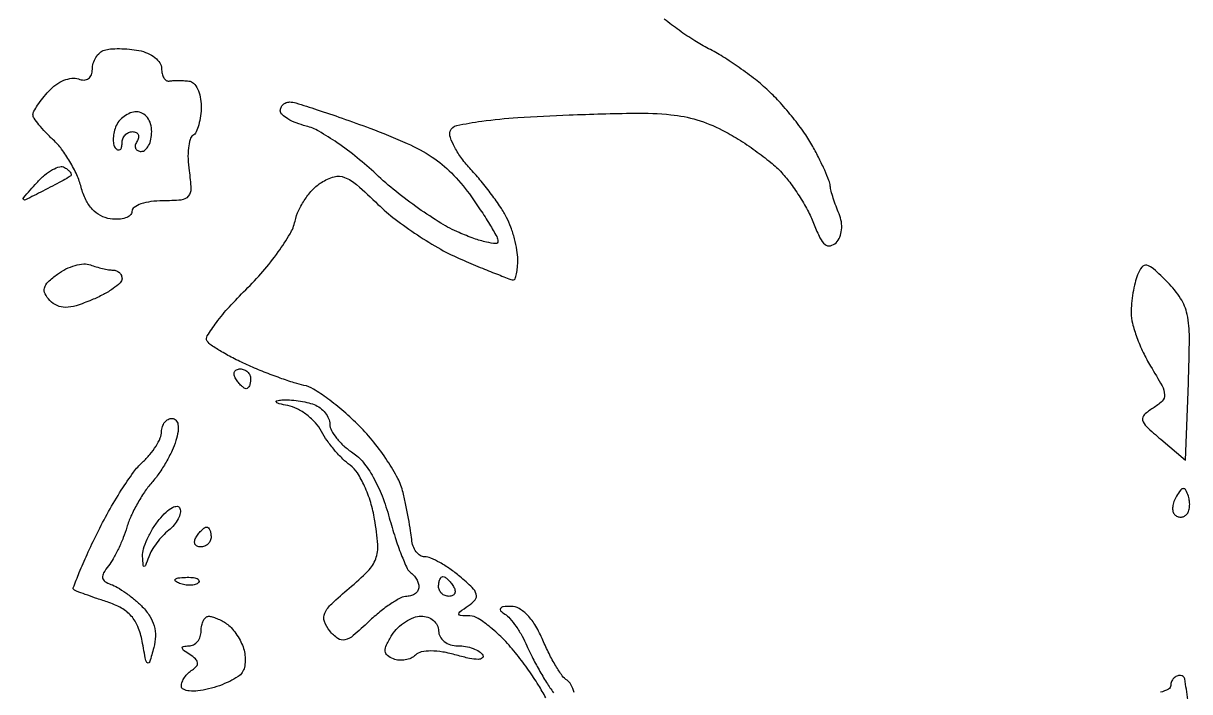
# Model space of a CAD drawing. Extents: x 0 to 102, y 0 to 135.
# Drawn here: x 91.54 to 101.51, y 72.11 to 77.83 of the extents above; entities that cross this region are included whole.
import ezdxf

# ---------------------------------------------------------------- set-up
doc = ezdxf.new("R2010")
doc.units = 0
doc.header["$MEASUREMENT"] = 0

msp = doc.modelspace()

# ---------------------------------------------------------------- linework, layer by layer
for points in [[(96.007387, 72.057389, 0.014291), (95.944358, 72.166432, 0.016527), (95.860007, 72.293582, 0.012767), (95.760091, 72.426576, 0.024045), (95.649862, 72.55278, 0.029053), (95.534423, 72.659612, 0.029871), (95.429124, 72.736207, 0.140913), (95.358241, 72.757295, -0.012819), (95.278651, 72.760069, -0.350668), (95.264101, 72.773221, -0.28261), (95.272379, 72.793382, -0.010009), (95.3442, 72.843614, 0.071137), (95.402275, 72.895832, 0.249279), (95.412321, 72.943476, 0.131793), (95.378023, 73.000325, 0.017012), (95.271378, 73.096119, 0.022276), (95.18762, 73.160226, 0.024583), (95.101125, 73.214402, 0.024996), (95.0234, 73.252954, 0.102976), (94.972256, 73.2636, -0.142053), (94.93335, 73.274881, -0.089837), (94.898332, 73.30709, -0.076734), (94.872453, 73.355051, -0.064144), (94.86018, 73.41165, 0.017537), (94.851204, 73.485791, 0.006282), (94.833387, 73.590764, 0.006223), (94.810953, 73.705477, 0.007325), (94.786771, 73.8135, 0.062735), (94.741821, 73.932853, 0.024143), (94.651553, 74.085596, 0.02345), (94.536511, 74.243734, 0.026693), (94.411738, 74.383384, 0.018505), (94.279729, 74.506665, 0.020374), (94.143008, 74.615758, 0.020265), (94.019479, 74.698863, 0.0899), (93.938269, 74.730582, -0.029258), (93.856486, 74.751599, -0.008717), (93.734363, 74.793085, -0.008711), (93.598557, 74.844564, -0.009311), (93.467635, 74.899666, -0.012884), (93.345121, 74.957757, -0.016059), (93.234616, 75.018219, -0.014368), (93.146044, 75.073933, -0.107156), (93.111753, 75.109504, -0.287733), (93.112062, 75.155212, -0.019191), (93.190069, 75.267908, -0.022971), (93.300842, 75.402186, -0.014766), (93.440731, 75.547831, 0.021243), (93.587223, 75.704358, 0.021747), (93.718702, 75.871571, 0.022128), (93.819662, 76.026143, 0.079703), (93.862673, 76.135325, -0.055984), (93.894232, 76.228049, -0.039338), (93.948914, 76.323877, -0.039759), (94.016801, 76.408404, -0.064192), (94.088087, 76.466815, -0.072082), (94.197049, 76.514735, -0.1615), (94.286282, 76.510286, -0.087889), (94.389417, 76.447707, -0.012527), (94.571926, 76.279122, 0.029592), (94.719015, 76.152273, 0.017283), (94.90883, 76.017359, 0.017245), (95.108878, 75.895019, 0.027866), (95.287764, 75.806687, 0.002903), (95.447002, 75.739898, 0.004348), (95.586889, 75.683597, 0.001875), (95.706838, 75.637046, 0.091868), (95.731914, 75.6324, 0.321409), (95.745665, 75.642258, 0.031922), (95.756835, 75.683736, 0.030808), (95.764652, 75.740174, 0.019012), (95.7672, 75.807162, 0.042142), (95.760425, 75.887396, 0.022425), (95.739312, 75.984869, 0.022162), (95.708629, 76.083198, 0.031963), (95.672263, 76.166712, 0.028934), (95.621182, 76.253405, 0.012298), (95.543386, 76.363563, 0.01212), (95.45439, 76.477353, 0.015553), (95.366847, 76.577353, -0.028331), (95.288762, 76.671285, -0.035666), (95.228161, 76.766756, -0.03852), (95.190791, 76.851054, -0.167035), (95.190291, 76.904974, -0.266457), (95.244879, 76.953652, -0.017831), (95.459204, 76.990831, -0.018021), (95.767105, 77.021744, -0.006473), (96.20725, 77.044246, -0.005588), (96.766183, 77.059317, -0.02854), (97.076563, 77.046497, -0.048772), (97.299146, 77.002346, -0.045157), (97.515093, 76.915208, -0.021282), (97.652974, 76.83693, -0.015721), (97.798748, 76.739254, -0.01595), (97.930856, 76.638056, -0.03401), (98.024615, 76.550083, -0.029503), (98.10216, 76.456174, -0.018181), (98.182499, 76.337446, -0.018212), (98.253618, 76.213843, -0.030881), (98.302708, 76.105074, 0.023458), (98.351713, 75.992052, 0.106457), (98.39593, 75.936027, 0.229509), (98.440631, 75.92512, 0.144372), (98.488777, 75.951337, 0.098602), (98.520703, 75.999139, 0.071725), (98.536504, 76.061269, 0.066352), (98.534667, 76.130181, 0.062362), (98.51496, 76.197763, -0.013202), (98.48883, 76.262828, -0.012044), (98.465307, 76.331191, -0.012151), (98.44725, 76.393281, -0.037807), (98.439319, 76.4361, 0.065691), (98.42776, 76.483592, 0.011004), (98.391878, 76.570402, 0.011887), (98.344738, 76.671128, 0.010297), (98.290645, 76.7745, 0.027546), (98.219977, 76.887779, 0.014933), (98.121536, 77.01925, 0.014837), (98.013061, 77.14745, 0.022659), (97.910903, 77.251292, 0.020751), (97.799224, 77.346656, 0.013063), (97.661511, 77.449006, 0.013112), (97.520534, 77.542744, 0.023355), (97.399214, 77.611223, -0.024024), (97.280317, 77.678544, -0.014855), (97.147109, 77.768305, -0.014891), (97.020507, 77.865037, -0.025801)], [(96.249572, 72.101289, 0.042779), (96.221987, 72.17071, 0.139262), (96.188918, 72.206892, -0.09975), (96.148297, 72.244919, -0.019169), (96.092632, 72.329658, -0.019725), (96.034477, 72.435249, -0.017053), (95.981735, 72.550285, 0.034739), (95.921241, 72.670796, 0.05592), (95.852105, 72.762423, 0.070533), (95.779418, 72.820228, 0.135701), (95.708067, 72.839305, 0.023336), (95.643814, 72.835756, 0.201763), (95.619177, 72.822297, 0.385007), (95.620418, 72.802439, 0.051789), (95.656157, 72.774133, -0.074237), (95.700871, 72.735343, -0.025599), (95.753261, 72.667398, -0.024781), (95.80418, 72.585471, -0.026293), (95.845654, 72.500478, 0.018197), (95.8897, 72.406378, 0.010519), (95.949097, 72.296407, 0.010504), (96.013419, 72.188431, 0.017321), (96.072765, 72.10035, -0.025859)], [(101.496447, 72.04113, 0.014954), (101.470887, 72.218575, 0.364415), (101.4354, 72.2484, 0.099038), (101.403113, 72.241941, 0.097945), (101.375651, 72.223549, 0.097945), (101.357259, 72.196087, 0.099038), (101.3508, 72.1638, -0.277684), (101.331165, 72.13117, -0.052312), (101.263821, 72.104051, -0.042582)]]:
    msp.add_lwpolyline(points, format="xyb")
for points in [[(92.528057, 77.595473, -0.055327), (92.602077, 77.572623, -0.065657), (92.664747, 77.534964, -0.077168), (92.707151, 77.488945, -0.148711), (92.7216, 77.441438, 0.05289), (92.726273, 77.397382, 0.081129), (92.740238, 77.361723, 0.110643), (92.760892, 77.339798, 0.190104), (92.78505, 77.334418, -0.028319), (92.816685, 77.337592, -0.01084), (92.860926, 77.338551, -0.010693), (92.909112, 77.33752, -0.012922), (92.95425, 77.334418, -0.176877), (92.994678, 77.315159, -0.080613), (93.028936, 77.266681, -0.06483), (93.052185, 77.197648, -0.04888), (93.06, 77.117893, -0.031518), (93.05481, 77.035647, -0.037201), (93.039292, 76.959249, -0.040454), (93.016685, 76.898381, -0.146212), (92.989505, 76.867818, 0.190128), (92.964655, 76.834542, 0.039397), (92.950821, 76.7614, 0.036223), (92.947499, 76.66852, 0.027275), (92.956807, 76.566725, -0.023848), (92.971905, 76.413222, -0.194856), (92.949232, 76.347993, -0.192072), (92.887346, 76.316413, -0.023085), (92.731202, 76.3092, 0.032616), (92.630302, 76.302611, 0.050161), (92.545174, 76.28262, 0.064767), (92.48636, 76.253463, 0.250341), (92.4678, 76.218716, -0.211606), (92.453453, 76.186334, -0.101775), (92.413558, 76.162753, -0.072831), (92.353847, 76.151543, -0.046417), (92.283145, 76.155266, -0.086694), (92.199486, 76.182835, -0.083844), (92.129023, 76.237361, -0.073456), (92.073482, 76.318846, -0.047987), (92.033796, 76.425665, 0.04122), (91.996393, 76.53066, 0.026796), (91.937096, 76.645065, 0.026928), (91.866684, 76.751231, 0.045361), (91.795451, 76.830811, -0.015277), (91.728948, 76.896675, -0.020224), (91.67281, 76.960782, -0.018017), (91.631042, 77.016559, -0.152855), (91.6218, 77.046084, -0.128312), (91.629441, 77.075368, -0.019259), (91.661412, 77.127634, -0.020569), (91.705016, 77.187612, -0.016455), (91.756649, 77.248583, -0.054866), (91.817065, 77.302175, -0.057375), (91.886828, 77.34041, -0.063901), (91.955015, 77.358485, -0.12512), (92.010449, 77.351943, 0.090776), (92.058004, 77.343027, 0.154964), (92.096222, 77.354982, 0.15324), (92.12082, 77.386938, 0.088203), (92.1294, 77.435199, -0.073648), (92.137076, 77.487029, -0.066925), (92.159526, 77.536277, -0.070382), (92.192754, 77.575575, -0.102007), (92.231957, 77.598286, -0.061055), (92.284576, 77.608941, -0.021836), (92.361241, 77.611561, -0.021285), (92.446433, 77.607122, -0.023569)], [(93.81656, 77.1552, -0.075906), (93.870498, 77.146964, -0.003374), (94.050909, 77.089215, -0.005623), (94.264373, 77.016626, -0.003983), (94.502341, 76.930569, -0.015541), (94.821518, 76.800843, -0.041799), (95.03629, 76.683325, -0.052055), (95.2004, 76.548363, -0.037925), (95.353181, 76.367976, -0.008923), (95.446958, 76.233534, -0.012259), (95.526085, 76.109186, -0.009017), (95.58714, 76.003571, -0.12721), (95.598, 75.961576, -0.439281), (95.57834, 75.943516, -0.035014), (95.500193, 75.955712, -0.029907), (95.392777, 75.987138, -0.016314), (95.26504, 76.037719, -0.035342), (95.110788, 76.118086, -0.015707), (94.919143, 76.2443, -0.015456), (94.723789, 76.391182, -0.020163), (94.555076, 76.537945, 0.019179), (94.394543, 76.678148, 0.019277), (94.224004, 76.805387, 0.019505), (94.067127, 76.904495, 0.069746), (93.957435, 76.948967, -0.030225), (93.872948, 76.975689, -0.04212), (93.801612, 77.010233, -0.048745), (93.751449, 77.047005, -0.213357), (93.7368, 77.079771, -0.104891), (93.742905, 77.108552, -0.099139), (93.76023, 77.133043, -0.096464), (93.786114, 77.149458, -0.093478)], [(92.507445, 77.0706, 0.090772), (92.454173, 77.060849, 0.066676), (92.401231, 77.032251, 0.065318), (92.35663, 76.989957, 0.078933), (92.327793, 76.940051, 0.045168), (92.312534, 76.886202, 0.050128), (92.307909, 76.832356, 0.056457), (92.313799, 76.786327, 0.137182), (92.330449, 76.756751, 0.12385), (92.35047, 76.744779, 0.257764), (92.367704, 76.748489, 0.161363), (92.379517, 76.768455, 0.05362), (92.3832, 76.8027, -0.089582), (92.390006, 76.840383, -0.09521), (92.409518, 76.872407, -0.09982), (92.438613, 76.893833, -0.109375), (92.472793, 76.9014, -0.108972), (92.502821, 76.894777, -0.182303), (92.520709, 76.876549, -0.161196), (92.523341, 76.849126, -0.082592), (92.5101, 76.8168, 0.082592), (92.496859, 76.784474, 0.161196), (92.499491, 76.757051, 0.182303), (92.517379, 76.738823, 0.108972), (92.547407, 76.7322, 0.182172), (92.581606, 76.745088, 0.09101), (92.610682, 76.781903, 0.070927), (92.630382, 76.836658, 0.050979), (92.637, 76.9014, 0.072147), (92.627455, 76.967207, 0.0916), (92.599656, 77.021828, 0.104802), (92.557704, 77.057776, 0.125565)], [(91.892535, 76.594834, -0.034225), (91.920866, 76.574522, -0.062055), (91.940408, 76.553814, -0.098086), (91.94872, 76.536017, -0.286542), (91.944679, 76.523688, -0.04583), (91.925451, 76.510411, -0.002724), (91.863638, 76.476056, -0.004082), (91.789365, 76.43609, -0.002999), (91.7064, 76.392949, -0.001911), (91.557037, 76.317137, -0.366215), (91.541621, 76.320848, -0.351219), (91.542319, 76.337052, -0.001853), (91.654257, 76.464095, -0.035962), (91.721054, 76.529247, -0.049841), (91.789985, 76.576549, -0.060673), (91.851041, 76.60098, -0.206098)], [(92.112742, 75.761167, 0.019411), (92.162502, 75.744256, 0.01589), (92.216848, 75.729974, 0.016182), (92.267715, 75.72004, 0.040146), (92.305519, 75.717, -0.094632), (92.33517, 75.711337, -0.0968), (92.360381, 75.695164, -0.098911), (92.377257, 75.671029, -0.103627), (92.3832, 75.642664, -0.209737), (92.367722, 75.607388, -0.032992), (92.307264, 75.55871, -0.031885), (92.223699, 75.507686, -0.022934), (92.124693, 75.46125, -0.021435), (91.990181, 75.412175, -0.073699), (91.898681, 75.397424, -0.111353), (91.828339, 75.412349, -0.090677), (91.765143, 75.456682, -0.078106), (91.724584, 75.513219, -0.189712), (91.719975, 75.563481, -0.132242), (91.75187, 75.615914, -0.031411), (91.830873, 75.682262, -0.045576), (91.903196, 75.726075, -0.045187), (91.982465, 75.756207, -0.049), (92.056686, 75.769332, -0.111335)], [(101.324209, 75.612846, 0.011939), (101.205112, 75.726387, 0.125763), (101.146162, 75.757636, 0.297555), (101.104299, 75.742771, 0.071311), (101.066573, 75.675135, 0.033347), (101.045804, 75.607931, 0.017164), (101.028406, 75.521548, 0.016983), (101.016536, 75.431071, 0.02456), (101.012716, 75.350531, 0.063261), (101.024208, 75.261295, 0.023896), (101.061716, 75.140985, 0.023215), (101.115498, 75.012497, 0.026182), (101.179081, 74.894767, -0.010861), (101.276675, 74.726594, -0.112019), (101.298781, 74.650001, -0.218041), (101.277221, 74.594657, -0.057351), (101.199915, 74.53523, 0.049643), (101.125077, 74.479509, 0.275547), (101.111148, 74.433477, 0.144366), (101.143598, 74.378177, 0.012659), (101.2662, 74.268885), (101.4777, 74.089745), (101.502686, 74.749564, 0.008138), (101.511125, 75.140672, 0.05234), (101.491546, 75.337217, 0.09179), (101.435655, 75.47438, 0.053901)], [(93.393407, 74.871, -0.093332), (93.427607, 74.86456, -0.09642), (93.456682, 74.846149, -0.099167), (93.476142, 74.81868, -0.105053), (93.483, 74.7864, -0.042167), (93.480264, 74.754011, -0.061769), (93.472041, 74.726651, -0.081139), (93.459959, 74.708099, -0.210953), (93.445693, 74.7018, -0.151918), (93.427865, 74.707345, -0.038439), (93.403986, 74.726651, -0.035638), (93.378857, 74.754017, -0.029505), (93.3561, 74.7864, -0.082592), (93.342859, 74.818726, -0.161196), (93.345491, 74.846149, -0.182303), (93.363379, 74.864377, -0.108972)], [(93.751031, 74.605679, -0.035151), (93.814784, 74.606392, -0.021196), (93.890014, 74.598731, -0.021178), (93.964494, 74.5847, -0.034475), (94.025981, 74.565849, -0.069451), (94.077141, 74.537561, -0.063138), (94.120491, 74.495537, -0.06677), (94.149837, 74.446742, -0.102387), (94.1598, 74.398599, 0.125182), (94.1734, 74.345129, 0.044551), (94.217407, 74.279, 0.040807), (94.28087, 74.211932, 0.037868), (94.35591, 74.154204, -0.079579), (94.44551, 74.072578, -0.040399), (94.530877, 73.945728, -0.035292), (94.607048, 73.784369, -0.026164), (94.668764, 73.596993, 0.011372), (94.718425, 73.429723, 0.015606), (94.771143, 73.281895, 0.012284), (94.821156, 73.163051, 0.149683), (94.853353, 73.126346, -0.074094), (94.879311, 73.104415, -0.053111), (94.90127, 73.073347, -0.053131), (94.916183, 73.038366, -0.074341), (94.9212, 73.004807, -0.1262), (94.913413, 72.974447, -0.100773), (94.891496, 72.948585, -0.089925), (94.85871, 72.9312, -0.077199), (94.820079, 72.9252, 0.122115), (94.767172, 72.912083, 0.024379), (94.682807, 72.862106, 0.024453), (94.588016, 72.792637, 0.020663), (94.494767, 72.710411, -0.014095), (94.361051, 72.589344, -0.118301), (94.289036, 72.552572, -0.218338), (94.229439, 72.56424, -0.063787), (94.159421, 72.629557, -0.091546), (94.114273, 72.710243, -0.191006), (94.117808, 72.781007, -0.097342), (94.176136, 72.86246, -0.014914), (94.326037, 72.995386, 0.022752), (94.486278, 73.14203, 0.108034), (94.552853, 73.246139, 0.107975), (94.56993, 73.368561, 0.022715), (94.543489, 73.584306, 0.032007), (94.509473, 73.728701, 0.032129), (94.457338, 73.867384, 0.033892), (94.396094, 73.981768, 0.098811), (94.334911, 74.046617, -0.040281), (94.271042, 74.100196, -0.02203), (94.201462, 74.175153, -0.021825), (94.137076, 74.258025, -0.032299), (94.088811, 74.336342, 0.062366), (94.037335, 74.409635, 0.04497), (93.963742, 74.477381, 0.045487), (93.880556, 74.529912, 0.070649), (93.800435, 74.557471, -0.011648), (93.727968, 74.573183, -0.134893), (93.702772, 74.587111, -0.593576), (93.706029, 74.598712, -0.036082)], [(92.811901, 74.448, -0.217499), (92.843788, 74.43344, -0.137009), (92.861599, 74.395787, -0.08048), (92.862134, 74.335482, -0.035693), (92.844477, 74.25765, -0.036971), (92.811626, 74.172534, -0.020282), (92.75972, 74.073513, -0.020117), (92.698569, 73.976752, -0.030177), (92.637, 73.8981, 0.033385), (92.575094, 73.817964, 0.020665), (92.512914, 73.716474, 0.020698), (92.459573, 73.610674, 0.03471), (92.424869, 73.5174, -0.02225), (92.394005, 73.427668, -0.017253), (92.352793, 73.332923, -0.017562), (92.308108, 73.247072, -0.03968), (92.267096, 73.186392, 0.036888), (92.22561, 73.125743, 0.165837), (92.217297, 73.084198, 0.216156), (92.236773, 73.052921, 0.066019), (92.288025, 73.027767, -0.053865), (92.343178, 73.002338, -0.019879), (92.414931, 72.955389, -0.019433), (92.489833, 72.897496, -0.022135), (92.556697, 72.836303, -0.0547), (92.620283, 72.757042, -0.073111), (92.657909, 72.672979, -0.0749), (92.669216, 72.583264, -0.060955), (92.655118, 72.487328, -0.006267), (92.619238, 72.362647, -0.477943), (92.602335, 72.35577, -0.221573), (92.586348, 72.377726, -0.003116), (92.555138, 72.542642, 0.050956), (92.519351, 72.665873, 0.086412), (92.462734, 72.756814, 0.084518), (92.377728, 72.824565, 0.046883), (92.255791, 72.877647, -0.003117), (92.156581, 72.910868, -0.004322), (92.068103, 72.941966, -0.002721), (91.99418, 72.969125, -0.053475), (91.97254, 72.979965, -0.35625), (91.966205, 72.999399, -0.004427), (92.017948, 73.129624, -0.010559), (92.084465, 73.283431, -0.006429), (92.169194, 73.462403, -0.014105), (92.267911, 73.650539, -0.014101), (92.377091, 73.83283, -0.014065), (92.48122, 73.986363, -0.052835), (92.558704, 74.073005, 0.034659), (92.621039, 74.137814, 0.034774), (92.673749, 74.210545, 0.036959), (92.710395, 74.280298, 0.102821), (92.7216, 74.334212, -0.07785), (92.728409, 74.377681, -0.090256), (92.748126, 74.414575, -0.10078), (92.777462, 74.439239, -0.125201)], [(101.502001, 73.782896, 0.033951), (101.480763, 73.834619, 0.286646), (101.460301, 73.847304, 0.233206), (101.436491, 73.835461, 0.024362), (101.400118, 73.782555, 0.052326), (101.378542, 73.737778, 0.061761), (101.368235, 73.691922, 0.07231), (101.370102, 73.651924, 0.149701), (101.384629, 73.624571, 0.099724), (101.407908, 73.609099, 0.098103), (101.4355, 73.603728, 0.097782), (101.463131, 73.60928, 0.098356), (101.486512, 73.624912, 0.115259), (101.503504, 73.652264, 0.057227), (101.512146, 73.692404, 0.052345), (101.511832, 73.738224, 0.052621)], [(92.878487, 73.678089, -0.138818), (92.880791, 73.63752, -0.063781), (92.862652, 73.587289, -0.055994), (92.828442, 73.535729, -0.050142), (92.782469, 73.490888, 0.036932), (92.7309, 73.443177, 0.026107), (92.680155, 73.382712, 0.02648), (92.637522, 73.319458, 0.049257), (92.611111, 73.2636, -0.005051), (92.583469, 73.188655, -0.332219), (92.572509, 73.181694, -0.371305), (92.563873, 73.190353, -0.005512), (92.559079, 73.267543, -0.086102), (92.566721, 73.330507, -0.032602), (92.597852, 73.413783, -0.031111), (92.644284, 73.501866, -0.033062), (92.70045, 73.581643, -0.031656), (92.759407, 73.645847, -0.067157), (92.813819, 73.685568, -0.130074), (92.854639, 73.695461, -0.314073)], [(93.107293, 73.5174, -0.210953), (93.121559, 73.511101, -0.081139), (93.133641, 73.492549, -0.061769), (93.141864, 73.465189, -0.042167), (93.1446, 73.4328, -0.105053), (93.137742, 73.40052, -0.099167), (93.118282, 73.373051, -0.09642), (93.089207, 73.35464, -0.093332), (93.055007, 73.3482, -0.108972), (93.024979, 73.354823, -0.182303), (93.007091, 73.373051, -0.161196), (93.004459, 73.400474, -0.082592), (93.0177, 73.4328, -0.029505), (93.040457, 73.465183, -0.035638), (93.065586, 73.492549, -0.038439), (93.089465, 73.511855, -0.151918)], [(92.92605, 73.087721, -0.028489), (92.984947, 73.086791, -0.077125), (93.025554, 73.077424, -0.208169), (93.040997, 73.061803, -0.296942), (93.037087, 73.043287, -0.126455), (93.009429, 73.026939, -0.060344), (92.968372, 73.020242, -0.05415), (92.921203, 73.023408, -0.051402), (92.874937, 73.036609, -0.054073), (92.839687, 73.055352, -0.470617), (92.838228, 73.07077, -0.168741), (92.862911, 73.082726, -0.018894)], [(95.127707, 73.0944, -0.151918), (95.145535, 73.088855, -0.038439), (95.169414, 73.069549, -0.035638), (95.194543, 73.042183, -0.029505), (95.2173, 73.0098, -0.082592), (95.230541, 72.977474, -0.161196), (95.227909, 72.950051, -0.182303), (95.210021, 72.931823, -0.108972), (95.179993, 72.9252, -0.093332), (95.145793, 72.93164, -0.09642), (95.116718, 72.950051, -0.099167), (95.097258, 72.97752, -0.105053), (95.0904, 73.0098, -0.042167), (95.093136, 73.042189, -0.061769), (95.101359, 73.069549, -0.081139), (95.113441, 73.088101, -0.210953)], [(93.12345, 72.754705, -0.067025), (93.154093, 72.749939, -0.025556), (93.194926, 72.735532, -0.024758), (93.23826, 72.71514, -0.027779), (93.277671, 72.691255, -0.058359), (93.316022, 72.657821, -0.029499), (93.356304, 72.607827, -0.028832), (93.392306, 72.550607, -0.037968), (93.417894, 72.494528, -0.050714), (93.432697, 72.436749, -0.044421), (93.43648, 72.374503, -0.04683), (93.429475, 72.317219, -0.091227), (93.411723, 72.274904, -0.104628), (93.374993, 72.238341, -0.029247), (93.304098, 72.198111, -0.028148), (93.216589, 72.160969, -0.02628), (93.12345, 72.132914, -0.0299), (93.032396, 72.116323, -0.05617), (92.957707, 72.115708, -0.086265), (92.908037, 72.129781, -0.288257), (92.8908, 72.157195, -0.095746), (92.897628, 72.192524, -0.052721), (92.918304, 72.231555, -0.049858), (92.948617, 72.268122, -0.056422), (92.984432, 72.296282, 0.079241), (93.019773, 72.326765, 0.218762), (93.02834, 72.357696, 0.167837), (93.010753, 72.390421, 0.045108), (92.963282, 72.42688, -0.016284), (92.909907, 72.463188, -0.207783), (92.897914, 72.483603, -0.404034), (92.908026, 72.497, -0.036027), (92.95425, 72.500905, 0.118755), (92.994588, 72.511147, 0.099323), (93.028936, 72.539096, 0.09112), (93.052006, 72.580534, 0.081749), (93.06, 72.6291, -0.048097), (93.064674, 72.677572, -0.068991), (93.078638, 72.718343, -0.090249), (93.099227, 72.745551, -0.193208)], [(94.94155, 72.756, -0.083909), (94.998395, 72.746393, -0.093045), (95.046675, 72.718723, -0.100519), (95.078962, 72.677504, -0.116549), (95.0904, 72.6291, 0.128528), (95.103049, 72.580705, 0.100726), (95.138636, 72.539477, 0.089148), (95.19187, 72.511755, 0.075715), (95.254607, 72.5022, -0.044008), (95.321051, 72.496341, -0.044958), (95.38495, 72.478946, -0.049064), (95.437301, 72.453419, -0.116901), (95.467739, 72.423037, -0.373592), (95.463675, 72.398088, -0.174381), (95.43049, 72.386015, -0.054661), (95.35558, 72.393952, -0.016132), (95.243494, 72.422219, 0.027037), (95.126836, 72.448949, 0.041982), (95.024041, 72.457942, 0.05086), (94.942544, 72.449906, 0.147425), (94.893153, 72.423393, -0.089574), (94.855263, 72.397095, -0.062831), (94.805572, 72.381585, -0.061304), (94.752184, 72.378666, -0.074779), (94.703373, 72.389434, -0.083158), (94.652909, 72.419161, -0.206817), (94.634101, 72.456685, -0.128503), (94.644774, 72.50965, -0.025954), (94.691732, 72.594323, -0.059235), (94.741394, 72.656168, -0.050417), (94.806766, 72.708507, -0.052794), (94.877165, 72.74417, -0.091103)]]:
    msp.add_lwpolyline(points, format="xyb", close=True)

doc.saveas('drawing.dxf')
